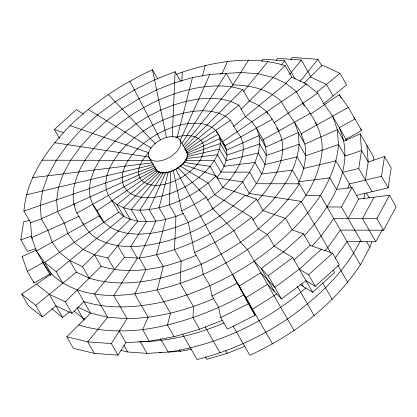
<?xml version="1.0" encoding="UTF-8"?>
<svg xmlns="http://www.w3.org/2000/svg" width="417" height="417" viewBox="0 0 417 417"><rect width="100%" height="100%" fill="white"/><g stroke="black" fill="none" stroke-linecap="round" stroke-linejoin="round"><path stroke-width="0.63" d="M185.179 149.719C193.16 158.58 178.309 168.963 170.741 171.543L169.292 204.836L175.943 216.402L174.494 249.694L181.145 261.261L180.18 283.456L193.483 306.594L193.003 317.691L199.654 329.263L222.334 320.282M172.247 137.021L175.093 71.672L154.561 79.803L134.441 89.921L115.222 101.774L97.385 115.071L81.367 129.484L67.564 144.663L56.311 160.227L47.887 175.802L42.498 190.991L40.282 205.435L41.288 218.769L47.939 230.335L52.146 242.235L59.449 252.405L69.67 260.594L82.55 266.599L89.202 278.17C126.544 289.429 166.404 279.129 201.192 264.232C239.931 246.27 275.736 219.775 299.448 183.803L306.099 195.375L320.464 195.401L360.377 264.816C333.704 305.28 293.427 335.091 249.846 355.294L233.056 326.094M181.828 81.393L182.229 72.146C215.109 61.408 251.347 55.122 285.119 65.61L291.77 77.181L306.266 83.937L317.759 93.153L324.416 104.719L332.63 116.161L346.569 140.399M50.368 275.251L36.43 251.013L31.697 237.627L30.566 222.626L23.915 211.059C26.594 177.538 47.376 148.963 70.134 125.616C94.08 102.347 122.181 83.661 152.476 69.722L157.861 79.089M35.382 248.683L27.501 251.388L20.85 239.817L23.623 221.766L29.19 220.447M304.102 235.866C330.082 208.234 356.796 166.446 339.282 127.727L354.997 118.954L353.903 117.427M372.047 191.679L358.745 168.541L361.513 150.49L360.257 133.826L344.015 141.113L337.363 129.546L332.63 116.161M365.396 180.113L368.169 162.062L366.908 145.392M363.859 198.945L364.719 193.321M356.577 195.354L388.138 187.864L381.487 176.292L384.537 156.438L368.169 162.062L361.513 150.49L345.146 156.114L338.495 144.543L337.363 129.546L304.879 144.126C307.131 157.772 303.957 171.736 297.879 183.991M388.138 187.864L391.188 168.004L384.537 156.438M170.741 171.543L168.187 172.289L159.075 207.807L165.726 219.378L156.61 254.896L163.266 266.463L157.188 290.143L170.49 313.282L167.457 325.124L174.108 336.691L199.654 329.263M176.98 138.017L192.492 77.567L209.85 74.408L240.771 72.495L257.972 73.757L273.203 77.432L286.088 83.442L296.305 91.631L304.54 105.954M202.5 76.05L205.221 65.459M347.788 188.203L349.305 183.928L381.487 176.292M360.377 264.816L369.853 247.297L371.802 241.803M168.187 172.289L165.705 172.737L149.156 209.615L155.807 221.182L139.252 258.055L145.903 269.627L134.868 294.209L148.176 317.347L142.656 329.638L149.312 341.205L174.108 336.691M180.16 140.55L209.85 74.408M227.536 61.393L222.021 73.684L220.098 74.033M162.724 173.451L163.25 172.476M361.44 241.704L341.481 206.999L352.011 187.535L358.662 199.102L348.132 218.565M374.08 197.184L362.498 218.597L375.8 241.735L347.074 241.678L335.159 258.159M360.147 241.38C343.874 273.51 316.534 298.515 287.449 319.01C259.817 337.389 229.35 351.536 197.105 359.558L182.531 334.215M383.515 230.189L376.864 218.623L389.499 195.265L396.15 206.832L383.515 230.189L340.423 230.111L327.762 247.62L324.739 250.94M375.8 241.735L382.201 229.903M165.705 172.737L163.365 172.888L139.778 210.21L131.178 209.579L123.562 207.739L117.12 204.737L112.011 200.64L108.357 195.557L106.257 189.61L105.751 182.943L106.861 175.719L109.556 168.124L113.768 160.337L119.392 152.554L126.299 144.965L134.305 137.761L143.224 131.11L152.831 125.183L162.891 120.127L173.159 116.062L183.376 113.09L193.295 111.282L202.672 110.687L211.273 111.318L218.889 113.158L225.331 116.161L230.439 120.252L237.091 131.824L240.745 136.906L242.845 142.859L243.351 149.526L242.241 156.745L239.546 164.34L235.334 172.127L229.71 179.909L222.808 187.499L214.797 194.708L207.364 200.249M181.822 143.683L226.259 73.366L232.91 84.932C250.283 85.23 268.715 89.082 281.501 101.68C287.37 113.309 296.044 123.135 301.83 134.816M231.539 87.101L248.631 60.053M261.777 61.346L263.148 59.183L284.649 60.757L295.106 78.938M276.294 60.475L277.659 58.312L301.314 60.043L310.816 76.572M42.654 261.365L43.081 262.58C56.879 287.469 87.189 295.398 113.773 295.549L127.081 318.687L107.727 317.269L90.593 313.131L66.762 336.774L87.706 341.836L111.355 343.566L127.081 318.687C156.969 318.202 186.3 310.472 213.619 298.619M290.805 59.605L292.176 57.442L317.978 59.329L321.778 65.943M66.762 336.774L73.413 348.346L94.357 353.402L118.011 355.138L125.871 342.696L149.312 341.205M301.22 202.12C312.521 187.014 320.553 169.099 322.127 150.167C322.982 132.418 313.386 116.75 302.956 103.202L301.986 102.42M163.365 172.888L161.212 172.732L131.178 209.579L137.829 221.146C153.524 223.126 169.385 219.42 183.793 213.296M183.24 145.71L231.294 86.752L242.72 89.509L249.371 101.081C258.754 104.521 267.234 110.5 272.176 119.356C278.082 128.514 283.32 138.621 282.736 149.844C281.121 169.458 270.237 186.993 257.101 201.114M192.492 77.567L174.608 82.769L156.646 89.884L139.038 98.735L122.223 109.108L106.616 120.742L92.6 133.357L80.517 146.638L70.671 160.253L63.301 173.879L58.589 187.176L56.649 199.811L57.53 211.476L64.182 223.048L67.862 233.457L74.252 242.355L83.197 249.522L94.466 254.777L107.794 257.998L137.829 221.146L130.213 219.311L123.771 216.303L118.663 212.211L112.011 200.64M243.554 91.443L267.985 61.471M139.278 258.107L124.459 257.284L94.424 294.131L107.727 317.269L87.706 341.836L94.357 353.402M281.444 64.687L284.649 60.757M289.7 74.294L301.314 60.043M299.959 81.44L317.978 59.329M246.728 196.298C259.869 181.431 272.113 159.612 263.111 139.7L310.258 113.367M330.926 253.129L301.152 201.343C254.599 255.334 185.732 293.083 113.773 295.549L137.36 258.227L130.709 246.661C118.934 246.411 107.049 244.372 96.723 238.446C87.205 232.644 82.243 222.464 76.926 213.113C68.524 195.693 75.477 175.687 85.037 160.284C102.822 133.304 129.671 113.434 158.726 99.965C181.431 90.124 206.415 83.551 231.294 86.752M312.046 246.009L321.106 236.053L333.767 218.539L376.864 218.623M161.212 172.732L159.31 172.273L123.562 207.739L130.213 219.311L82.55 266.599M184.059 147.717L242.72 89.509M241.125 109.264L285.119 65.61M36.498 284.071L49.269 294.303L65.37 301.814L101.117 266.348C132.695 275.851 166.545 267.808 196.115 255.334M285.353 83.546L291.77 77.181M100.565 218.107L92.642 204.335L90.015 196.897L89.384 188.562L90.77 179.539L94.138 170.042L99.402 160.31L106.434 150.584L115.066 141.097L125.074 132.085L136.223 123.776L148.233 116.369L160.811 110.046L173.644 104.964L186.415 101.248L198.815 98.991L210.533 98.245L221.286 99.032L230.804 101.331L238.858 105.089L245.509 116.656L251.894 121.774L256.46 128.128L259.087 135.567L259.718 143.901L258.332 152.924L254.964 162.422L249.7 172.153L242.668 181.885L234.036 191.367L224.028 200.379L212.878 208.688L200.869 216.095L188.291 222.417L175.458 227.5L162.687 231.216L150.287 233.473L138.569 234.218L127.816 233.431L118.298 231.133L110.244 227.374L103.859 222.256L99.298 215.902L36.43 251.013L44.645 262.449L51.296 274.021L21.694 294.115L28.346 305.687L42.393 316.946L55.92 305.875L72.026 313.386L83.942 301.559C109.88 309.758 137.657 307.527 163.839 301.715C196.089 293.693 226.556 279.546 254.182 261.162C279.89 243.325 303.279 221.719 320.464 195.401C329.873 179.878 337.165 162.833 338.495 144.543L305.76 155.791L299.104 144.225L298.223 132.554L294.543 122.145M303.925 83.291L322.258 65.104L339.97 73.366L346.621 84.932L323.576 103.797M59.391 138.256L54.325 129.442L76.347 109.624L83.41 113.961M245.874 297.639L267.49 284.3L281.491 298.973L306.015 280.688L315.247 286.359L339.271 264.738L332.62 253.166L310.154 245.425L303.503 233.859L292.27 229.986L285.619 218.419L263.153 210.679L256.502 199.107L222.808 187.499L216.152 175.927C195.646 195.479 168.447 209.376 139.778 210.21L146.43 221.776L130.709 246.661C173.712 245.41 214.505 224.565 245.269 195.239M256.502 199.107C224.534 229.85 183.35 251.701 139.252 258.055M253.004 219.811C275.439 200.322 296.325 174.9 299.104 144.225L266.369 155.468L259.718 143.901L226.984 155.145C226.358 163.688 221.953 171.345 216.751 177.934L242.668 181.885L249.319 193.452L301.152 201.343M303.503 233.859L283.482 251.878L261.183 268.501L274.49 291.639M293.949 260.015L310.154 245.425M239.217 286.067L260.839 272.734L274.839 287.402L299.364 269.116L321.387 249.298M299.364 269.116L308.59 274.793L332.62 253.166M306.078 287.787C267.214 321.262 219.071 344.692 168.134 352.052L160.529 338.833M300.183 284.582L312.667 292.254L334.695 272.437L333.428 270.232M159.31 172.273L157.699 171.517L117.12 204.737L123.771 216.303L56.144 271.665L44.645 262.449L118.663 212.211M184.752 149.375L238.858 105.089M233.484 126.497L286.088 83.442M21.694 294.115L35.742 305.374L76.321 272.16L89.202 278.17M296.247 92.141L306.266 83.937L306.896 85.042M316.925 92.225L339.97 73.366M51.765 308.783L62.576 317.441L69.587 311.702M312.667 292.254L292.708 257.55L274.25 246.207L267.599 234.635L258.368 228.964L251.717 217.393L233.88 230.69L214.661 242.543L194.541 252.66L201.192 264.232L203.277 274.308L209.928 285.88L212.013 295.961L218.664 307.527L220.749 317.608L227.401 329.18L255.068 315.268L244.722 295.434M254.182 261.162L268.183 275.835L292.708 257.55M276.716 293.954L252.525 309.206M103.859 222.256L97.208 210.689L156.422 170.496L157.699 171.517M230.439 120.252L186.029 150.401L187.931 153.706M222.287 141.874L296.305 91.631M273.88 122.937L317.759 93.153M310.665 114.05L339.219 94.675L348.346 107.383L361.648 130.521L345.933 139.299L346.365 140.513M212.878 208.688L206.227 197.121L194.218 204.528L181.64 210.851L188.291 222.417L194.541 252.66M76.926 213.113L155.51 169.224L154.983 167.738L41.288 218.769M272.176 119.356L225.024 145.684L226.603 150.146L226.984 155.145L220.327 143.578L219.952 138.58L218.372 134.118L215.636 130.302L211.805 127.232L206.973 124.98L201.26 123.599L194.812 123.124L187.78 123.573L180.337 124.928L172.674 127.159L164.976 130.208L157.428 133.998L150.224 138.444L143.537 143.432L137.527 148.838L132.351 154.53L128.134 160.368L124.975 166.206L122.952 171.903L122.118 177.319L122.499 182.318L124.078 186.78L126.815 190.59L130.646 193.665L135.478 195.917L141.191 197.298L147.639 197.767L154.671 197.324L162.109 195.969L169.776 193.738L177.475 190.689L185.018 186.894L192.227 182.453L198.914 177.465L204.919 172.059L210.1 166.367L214.317 160.529L217.476 154.691L219.498 148.994L220.327 143.578L187.593 154.827M50.483 275.189L49.738 274.151L34.022 282.929L27.366 271.358L43.081 262.58M348.346 107.383L301.194 133.716L304.879 144.126L298.223 132.554L265.738 147.133L259.087 135.567L226.603 150.146L219.952 138.58L187.468 153.159M212.013 295.961L237.164 283.315L250.471 306.453M243.815 294.882C212.357 312.057 178.273 324.744 142.656 329.638C121.243 331.942 99.361 331.494 78.677 324.952M220.749 317.608L248.417 303.701L255.068 315.268M79.266 216.277L31.697 237.627L32.333 238.727M27.366 271.358L22.111 256.486L36.613 249.976M176.308 74.492L182.229 72.146M223.965 322.93C197.569 334.278 169.182 341.288 140.383 341.825L139.096 341.731M205.211 356.535L206.796 359.287L227.229 353.345L244.743 346.407M23.915 211.059L154.248 166.279M30.566 222.626L42.086 218.67M20.85 239.817L31.76 236.069M175.599 137.261C185.096 134.337 200.457 134.071 203.71 145.867C204.971 160.451 191.731 171.314 180.42 178.08C169.015 184.017 152.825 189.714 141.618 180.545C134.159 171.58 141.858 159.45 148.76 152.705L70.134 125.616M26.407 194.812L153.894 164.559M187.316 156.63L219.498 148.994L226.15 160.561L258.332 152.924L264.983 164.496L297.165 156.86L303.821 168.426L335.998 160.79L351.521 187.786M342.654 172.362L358.745 168.541M120.956 350.353L127.685 351.974L147.039 353.392L180.306 351.333L191.82 349.232M32.469 177.72L152.596 162.766M186.644 158.528L217.476 154.691L224.132 166.258L254.964 162.422L261.615 173.993L292.453 170.152L299.104 181.723L329.941 177.882L336.592 189.454L352.011 187.535M358.662 199.102L389.499 195.265M41.945 160.201L151.241 160.409M185.591 160.477L214.317 160.529L220.974 172.101L249.7 172.153L256.351 183.725L299.448 183.803M327.116 206.973L341.481 206.999M159.638 352.381L161.551 352.521M54.606 142.687L149.01 157.063M184.184 162.422L210.1 166.367L215.803 176.282M182.458 164.319L216.152 175.927M54.325 129.442L63.785 132.7M310.342 76.926L326.443 84.437L333.094 96.004M77.838 307.183L90.593 313.131L77.286 289.992M85.073 319.021L82.754 317.942L74.257 311.129M88.159 109.4L151.136 148.103M180.457 166.122L208.146 183.136L214.797 194.708L251.717 217.393M108.222 94.44L155.473 143.943M178.226 167.78L206.227 197.121M212.003 207.77L233.88 230.69L240.531 242.261L247.531 249.595L294.1 330.577M360.554 128.994L361.648 130.521M315.085 122.395L316.915 124.938M276.638 127.873L278.827 130.922M223.314 143.302L225.024 145.684L218.372 134.118L186.941 151.668L187.89 153.326M156.422 170.496L155.51 169.224L156.776 171.429M92.642 204.335L97.208 210.689M339.219 94.675L341.116 97.979M360.257 133.826L373.559 156.964L373.804 160.17M366.371 193.024L369.222 197.981M366.689 241.787L369.853 247.297M266.698 111.725L267.646 113.382M337.895 265.248L347.715 282.33M256.46 128.128L263.747 140.8M322.685 282.877L332.187 299.401M308.59 274.793L315.247 286.359M215.636 130.302L217.221 133.059M301.856 283.831L303.435 286.583M175.093 71.672L180.478 81.039M297.378 286.422L314.168 315.617M268.183 275.835L281.491 298.973M180.097 140.211A17.785 9.815 -29.9 0 1 160.743 160.753A17.785 9.815 -29.9 0 1 152.877 145.674A17.785 9.815 -29.9 0 1 180.097 140.211L186.748 151.778M186.967 153.232L187.921 154.884M186.941 155.233L187.577 156.339M185.383 159.242L186.018 160.342M199.227 189.787L200.176 191.439M177.225 167.603L177.856 168.708M272.483 343.916L225.915 262.929C209.125 231.758 192.091 200.723 175.823 169.266M166.664 171.877L167.3 172.977M159.252 171.429L160.201 173.081M157.709 171.027L158.34 172.132M155.301 168.291L157.199 171.595M149.051 157.548L155.703 169.12M225.644 350.588L227.229 353.345M205.206 326.98L220.093 352.871M179.352 349.681L180.306 351.333M117.808 245.712L124.459 257.284M107.794 257.998L114.446 269.564M73.773 204.189L74.403 205.289M94.466 254.777L101.117 266.348M140.383 341.825L147.039 353.392M119.22 331.124L125.871 342.696M123.885 345.365L127.685 351.974M69.67 260.594L76.321 272.16M111.355 343.566L118.011 355.138M56.144 271.665L62.795 283.232M77.051 308.022L84.02 320.141M65.37 301.814L72.026 313.386M49.269 294.303L62.576 317.441M22.111 256.486L22.742 257.586M35.742 305.374L42.393 316.946M238.071 283.862L248.417 303.701M232.566 274.501L237.164 283.315M129.843 81.101L160.592 140.06M82.947 222.897L83.577 224.68M33.391 281.141L34.022 282.929M152.476 69.722L166.539 137.766M173.31 170.527L181.64 210.851M185.846 150.521A17.785 9.815 -29.9 0 1 175.766 169.156A17.785 9.815 -29.9 0 1 155.181 167.65"/></g></svg>
